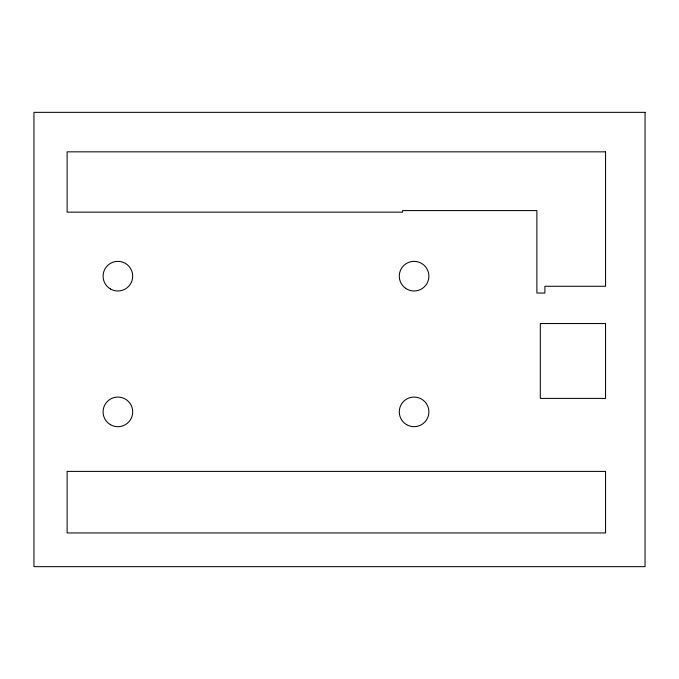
<?xml version="1.0" encoding="UTF-8"?>
<svg xmlns="http://www.w3.org/2000/svg" width="679" height="679" viewBox="0 0 679 679"><rect width="100%" height="100%" fill="white"/><g stroke="black" fill="none" stroke-linecap="round" stroke-linejoin="round"><path stroke-width="1.02" d="M645.05 112.349L33.95 112.349L33.95 566.651L645.05 566.651L645.05 112.349M605.558 151.841L67.119 151.841L67.119 212.154L402.596 212.154L402.596 210.592L536.885 210.592L536.885 293.039L544.898 293.039L544.898 286.266L605.558 286.266L605.558 151.841M605.558 323.543L540.306 323.543L540.306 398.395L605.558 398.395L605.558 323.543M605.558 471.396L67.119 471.396L67.119 532.939L605.558 532.939L605.558 471.396M110.482 424.698A14.811 14.811 0 0 0 132.702 411.873A14.811 14.811 0 0 0 110.482 399.048A14.811 14.811 0 0 0 110.482 424.698M110.482 288.999A14.811 14.811 0 0 0 132.702 276.175A14.811 14.811 0 0 0 110.482 263.35A14.811 14.811 0 0 0 110.482 288.999M406.679 424.698A14.811 14.811 0 0 0 428.89 411.873A14.811 14.811 0 0 0 406.679 399.048A14.811 14.811 0 0 0 406.679 424.698M405.55 288.278A14.811 14.811 0 0 0 428.831 277.507A14.811 14.811 0 0 0 407.858 262.739A14.811 14.811 0 0 0 405.55 288.278"/></g></svg>
